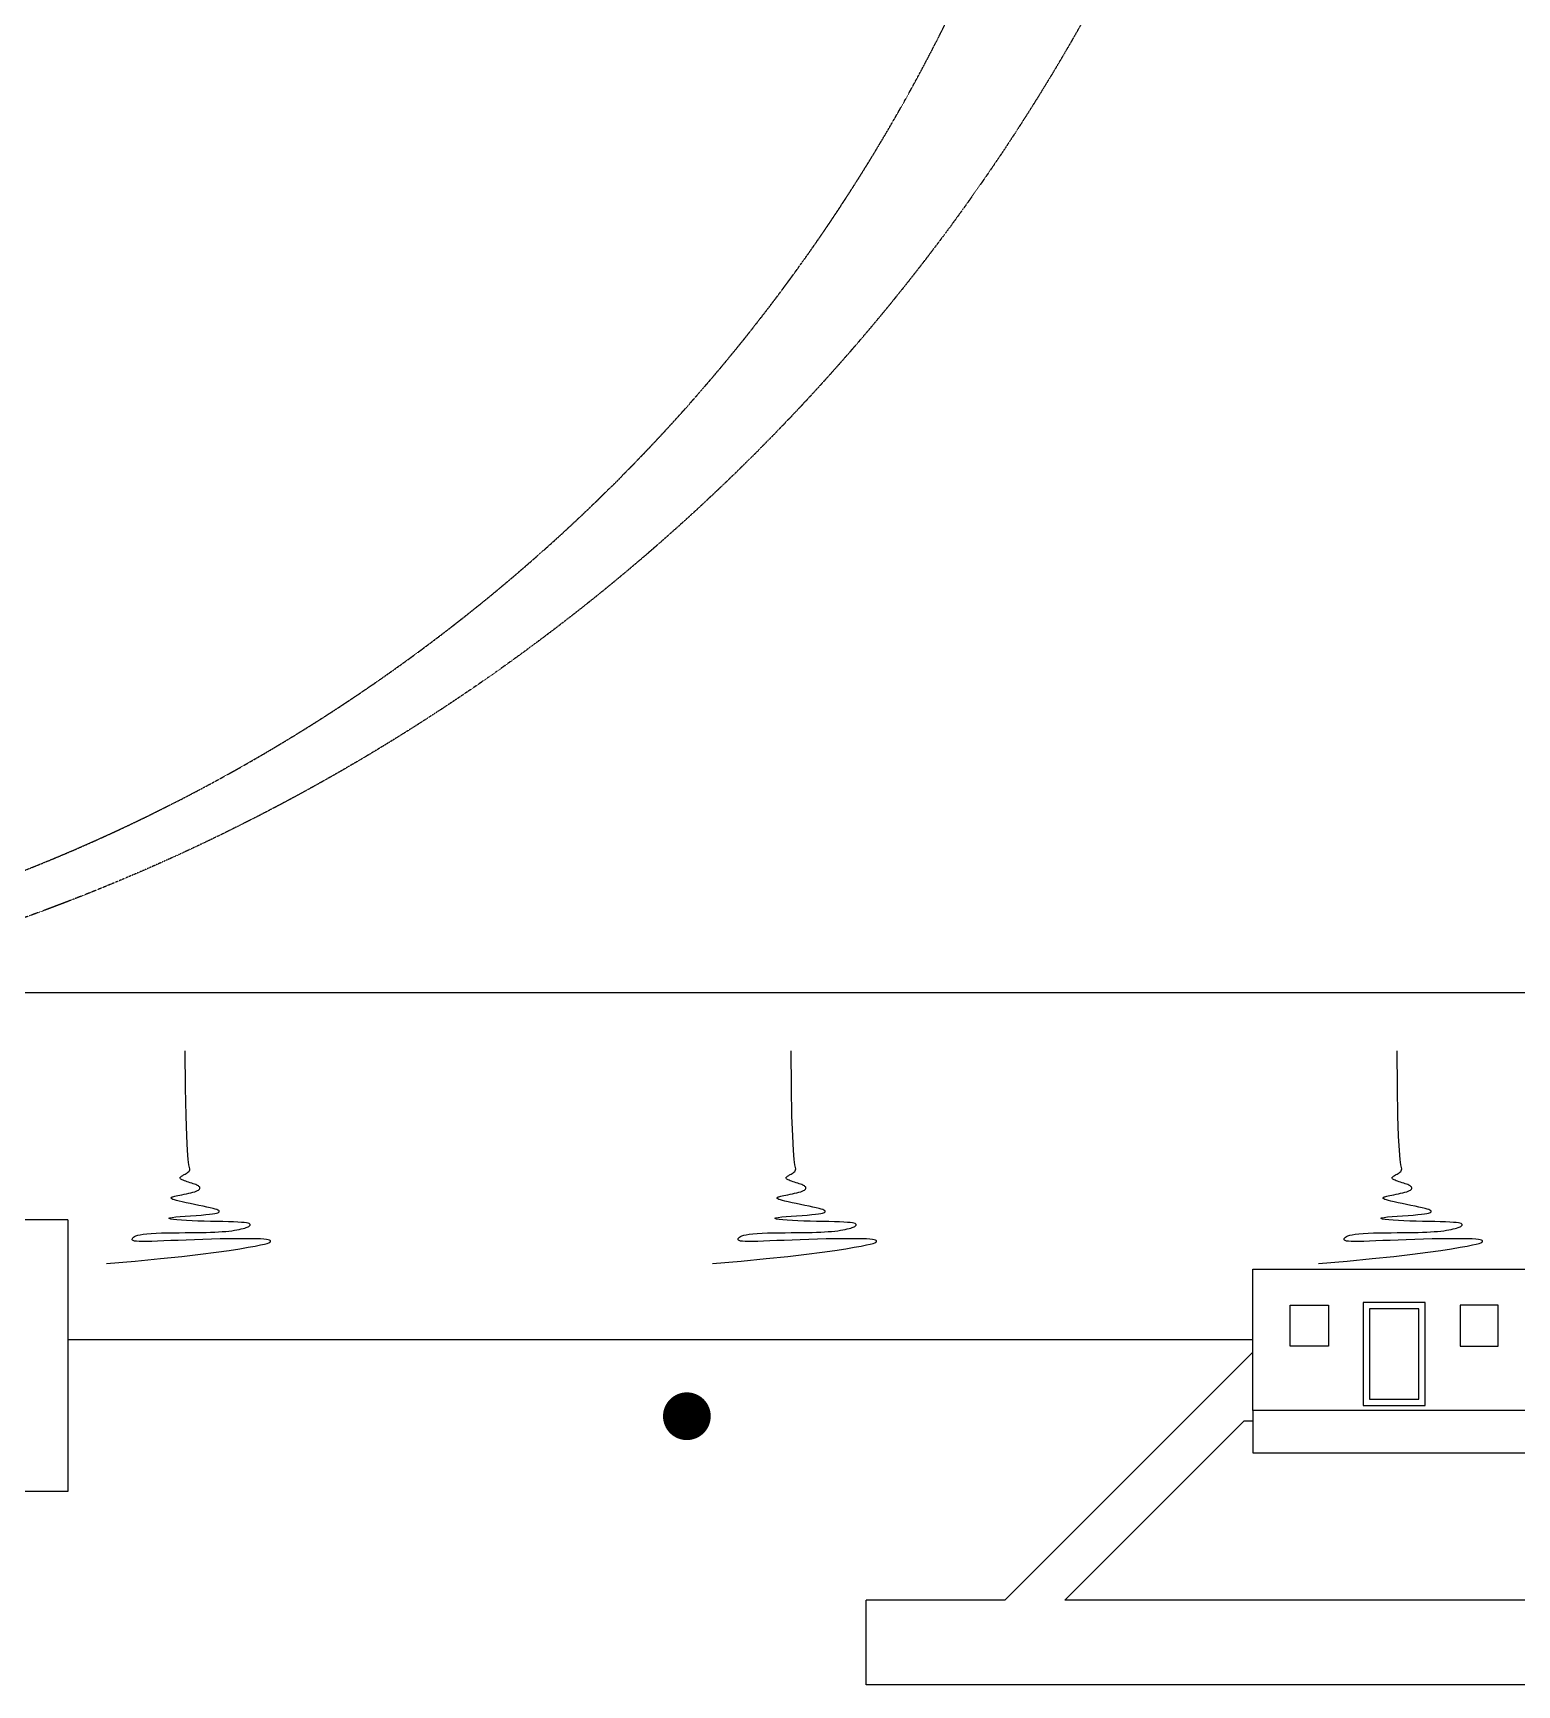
# Model space of a CAD drawing. Header units: inches. Extents: x 2621776591 to 2623670951, y 363331607 to 364354604.
# Drawn here: x 2622242236 to 2622294681, y 363519414 to 363577801 of the extents above; entities that cross this region are included whole.
import ezdxf

# ---------------------------------------------------------------- set-up
doc = ezdxf.new("R2010")
doc.units = ezdxf.units.IN
doc.header["$MEASUREMENT"] = 0
doc.linetypes.add('BORDERX2', pattern=[3.5, 1, -0.5, 1, -0.5, 0, -0.5])
doc.linetypes.add('HIDDEN', pattern=[0.375, 0.25, -0.125])
for name, color, linetype in [('BOLLARD', 1, 'Continuous'), ('BREAKWATER', 2, 'Continuous'), ('DIM', 8, 'Continuous'), ('PLAN', 2, 'Continuous'), ('WALL', 2, 'Continuous')]:
    doc.layers.add(name, color=color, linetype=linetype)
doc.layers.add('CRANE', color=7, linetype='Continuous', true_color=0x7f3f7f)

# ---------------------------------------------------------------- blocks, each defined once
blk = doc.blocks.new('BOLLARD')
at = {"layer": 'BOLLARD'}
for p, q in [((-430, 557.5), (580, 557.5)), ((-430, 557.5), (-430, -557.5)), ((580, 557.5), (580, -557.5)), ((-430, -557.5), (580, -557.5))]:
    blk.add_line(p, q, dxfattribs=at)
blk.add_circle((0, 0), 250, dxfattribs=at)
blk = doc.blocks.new('BOLLARD2')
at = {"layer": 'BOLLARD', "const_width": 0.84375}
blk.add_lwpolyline([(-0.421875, 0, 1), (0.421875, 0, 1)], format="xyb", close=True, dxfattribs=at)
blk = doc.blocks.new('A$C6b66f7a2')
at = {"layer": 'BOLLARD', "xscale": 1000, "yscale": 1000, "zscale": 1000}
blk.add_blockref('BOLLARD2', (2622265344, 363528912), dxfattribs=at)
at = {"layer": 'BOLLARD'}
blk.add_blockref('BOLLARD', (2622265344, 363528912), dxfattribs=at)

msp = doc.modelspace()

# ---------------------------------------------------------------- linework, layer by layer
at = {"layer": 'BREAKWATER'}
for p, q in [((2622236109.2, 363543885.5), (2622525258.1, 363543885.5)), ((2622285343.8, 363531613.8), (2622243464.7, 363531613.8))]:
    msp.add_line(p, q, dxfattribs=at)
for points in [[(2622244833.7, 363534305.2), (2622245849.8, 363534395.5), (2622246735.1, 363534481.6), (2622247499.3, 363534563), (2622248152.1, 363534639.3), (2622248703.3, 363534710), (2622249162.7, 363534774.6), (2622249539.9, 363534832.6), (2622249844.8, 363534883.6), (2622250086.5, 363534927.3), (2622250272.9, 363534964.3), (2622250411, 363534995.5), (2622250508.1, 363535021.9), (2622250571.5, 363535044.3), (2622250608.3, 363535063.5), (2622250625.8, 363535080.6), (2622250631.1, 363535096.4), (2622250629.6, 363535111.5), (2622250618.8, 363535126), (2622250594.2, 363535139.5), (2622250551.5, 363535151.9), (2622250486.3, 363535162.8), (2622250394.1, 363535172), (2622250270.5, 363535179.3), (2622250111.2, 363535184.4), (2622249913.5, 363535187.1), (2622249681.9, 363535187.5), (2622249422.8, 363535185.8), (2622249142.6, 363535182.1), (2622248847.6, 363535176.7), (2622248544.1, 363535169.6), (2622248238.5, 363535161), (2622247937.2, 363535151.1), (2622247645.8, 363535140.2), (2622247367.5, 363535128.7), (2622247104.6, 363535117.4), (2622246859.6, 363535106.9), (2622246635, 363535097.9), (2622246433.2, 363535090.9), (2622246256.6, 363535086.6), (2622246107.7, 363535085.7), (2622245988, 363535088.7), (2622245895.5, 363535095.3), (2622245827.2, 363535105.3), (2622245780.2, 363535118.2), (2622245751.5, 363535133.8), (2622245738.1, 363535151.6), (2622245737.1, 363535171.4), (2622245745.5, 363535192.8), (2622245761.3, 363535215.4), (2622245786, 363535238.6), (2622245822, 363535262), (2622245871.7, 363535284.9), (2622245937.7, 363535306.7), (2622246022.3, 363535327), (2622246128, 363535345), (2622246257.1, 363535360.4), (2622246411, 363535372.5), (2622246586, 363535381.9), (2622246777.4, 363535388.8), (2622246980.5, 363535393.8), (2622247190.4, 363535397.3), (2622247402.5, 363535399.8), (2622247612, 363535401.7), (2622247814.1, 363535403.5), (2622248005, 363535405.6), (2622248184.3, 363535408.3), (2622248352.4, 363535411.7), (2622248509.9, 363535416), (2622248657.4, 363535421.4), (2622248795.2, 363535428.1), (2622248924, 363535436.2), (2622249044.2, 363535446.1), (2622249156.2, 363535457.7), (2622249260.2, 363535470.8), (2622249356.1, 363535485.2), (2622249444.1, 363535500.5), (2622249524.1, 363535516.4), (2622249596.2, 363535532.7), (2622249660.3, 363535548.9), (2622249716.6, 363535564.9), (2622249765, 363535580.3), (2622249805.9, 363535595.3), (2622249839.6, 363535609.7), (2622249866.4, 363535623.9), (2622249886.5, 363535637.8), (2622249900.4, 363535651.5), (2622249908.3, 363535665.1), (2622249910.6, 363535678.8), (2622249906.9, 363535692.5), (2622249894.9, 363535706.1), (2622249871.3, 363535719.3), (2622249833.3, 363535732), (2622249777.6, 363535743.9), (2622249701.3, 363535754.9), (2622249601.2, 363535764.7), (2622249474.3, 363535773.1), (2622249319, 363535780), (2622249139.3, 363535785.7), (2622248940.6, 363535790.6), (2622248728.5, 363535795.3), (2622248508.3, 363535800.2), (2622248285.6, 363535805.6), (2622248065.8, 363535812), (2622247854.4, 363535819.9), (2622247656.7, 363535829.6), (2622247477.6, 363535840.9), (2622247322.1, 363535853.5), (2622247195, 363535867.2), (2622247101, 363535881.6), (2622247045, 363535896.5), (2622247031.9, 363535911.6), (2622247066.5, 363535926.6), (2622247151, 363535941.3), (2622247277.7, 363535955.7), (2622247436.2, 363535969.7), (2622247615.9, 363535983.6), (2622247806.6, 363535997.1), (2622247997.8, 363536010.6), (2622248179.1, 363536023.8), (2622248340.2, 363536037), (2622248472.9, 363536050.1), (2622248578.1, 363536063.2), (2622248659.1, 363536076.2), (2622248719.1, 363536089.2), (2622248761.3, 363536102.2), (2622248789, 363536115.2), (2622248805.4, 363536128.2), (2622248813.7, 363536141.3), (2622248816.2, 363536154.4), (2622248811.5, 363536168), (2622248797.3, 363536182.4), (2622248771.2, 363536198), (2622248731, 363536215.1), (2622248674.2, 363536234.1), (2622248598.5, 363536255.4), (2622248501.7, 363536279.4), (2622248382.8, 363536306.3), (2622248246.3, 363536335.4), (2622248098.3, 363536366), (2622247944.8, 363536397.4), (2622247791.7, 363536428.7), (2622247645.2, 363536459.1), (2622247511.1, 363536488), (2622247395.5, 363536514.4), (2622247302.9, 363536537.9), (2622247232.2, 363536558.5), (2622247180.7, 363536576.5), (2622247145.7, 363536592.3), (2622247124.6, 363536606), (2622247114.7, 363536618), (2622247113.5, 363536628.6), (2622247118.2, 363536638.1), (2622247126.8, 363536646.7), (2622247139.6, 363536654.8), (2622247157.6, 363536662.7), (2622247181.5, 363536670.7), (2622247212.2, 363536679.2), (2622247250.7, 363536688.5), (2622247297.9, 363536698.9), (2622247354.6, 363536710.8), (2622247421.1, 363536724.4), (2622247495.3, 363536739.5), (2622247574.5, 363536756), (2622247656, 363536773.4), (2622247737.1, 363536791.6), (2622247815.1, 363536810.3), (2622247887.3, 363536829.4), (2622247951, 363536848.4), (2622248004.1, 363536867.2), (2622248046.8, 363536885.8), (2622248079.9, 363536904), (2622248104.4, 363536922), (2622248121.1, 363536939.5), (2622248130.7, 363536956.7), (2622248134.3, 363536973.4), (2622248132.5, 363536989.7), (2622248126.2, 363537005.5), (2622248115.3, 363537021), (2622248099.6, 363537036.2), (2622248078.9, 363537051.4), (2622248053.2, 363537066.6), (2622248022.2, 363537082.1), (2622247985.7, 363537097.9), (2622247943.6, 363537114.1), (2622247896.1, 363537131), (2622247844.5, 363537148.3), (2622247790.4, 363537165.9), (2622247735.7, 363537183.5), (2622247681.9, 363537201.1), (2622247630.7, 363537218.3), (2622247583.9, 363537235.1), (2622247543.1, 363537251.2), (2622247509.7, 363537266.6), (2622247483.3, 363537281.1), (2622247463.4, 363537294.9), (2622247449.5, 363537308.2), (2622247440.8, 363537320.8), (2622247436.8, 363537332.9), (2622247436.9, 363537344.6), (2622247440.4, 363537355.9), (2622247447, 363537366.9), (2622247456.6, 363537377.9), (2622247469.2, 363537389), (2622247484.9, 363537400.5), (2622247503.9, 363537412.6), (2622247526.1, 363537425.6), (2622247551.8, 363537439.7), (2622247581, 363537455.1), (2622247613.4, 363537472), (2622247647.4, 363537490.8), (2622247681.1, 363537511.7), (2622247712.4, 363537534.9), (2622247739.3, 363537560.9), (2622247759.9, 363537589.7), (2622247772.3, 363537621.8), (2622247774.4, 363537657.4), (2622247765, 363537704), (2622247746.5, 363537798.3), (2622247722, 363537984.2), (2622247694.4, 363538305.7), (2622247667, 363538806.6), (2622247642.7, 363539530.8), (2622247624.7, 363540522.4), (2622247616.1, 363541825.1)], [(2622266250.2, 363534305.2), (2622267266.3, 363534395.5), (2622268151.6, 363534481.6), (2622268915.8, 363534563), (2622269568.7, 363534639.3), (2622270119.9, 363534710), (2622270579.2, 363534774.6), (2622270956.5, 363534832.6), (2622271261.3, 363534883.6), (2622271503.1, 363534927.3), (2622271689.4, 363534964.3), (2622271827.5, 363534995.5), (2622271924.7, 363535021.9), (2622271988, 363535044.3), (2622272024.8, 363535063.5), (2622272042.3, 363535080.6), (2622272047.6, 363535096.4), (2622272046.1, 363535111.5), (2622272035.3, 363535126), (2622272010.7, 363535139.5), (2622271968.1, 363535151.9), (2622271902.8, 363535162.8), (2622271810.6, 363535172), (2622271687.1, 363535179.3), (2622271527.7, 363535184.4), (2622271330, 363535187.1), (2622271098.4, 363535187.5), (2622270839.4, 363535185.8), (2622270559.1, 363535182.1), (2622270264.1, 363535176.7), (2622269960.7, 363535169.6), (2622269655.1, 363535161), (2622269353.7, 363535151.1), (2622269062.4, 363535140.2), (2622268784, 363535128.7), (2622268521.1, 363535117.4), (2622268276.1, 363535106.9), (2622268051.5, 363535097.9), (2622267849.7, 363535090.9), (2622267673.1, 363535086.6), (2622267524.2, 363535085.7), (2622267404.6, 363535088.7), (2622267312.1, 363535095.3), (2622267243.8, 363535105.3), (2622267196.7, 363535118.2), (2622267168, 363535133.8), (2622267154.6, 363535151.6), (2622267153.6, 363535171.4), (2622267162, 363535192.8), (2622267177.8, 363535215.4), (2622267202.5, 363535238.6), (2622267238.5, 363535262), (2622267288.3, 363535284.9), (2622267354.3, 363535306.7), (2622267438.9, 363535327), (2622267544.5, 363535345), (2622267673.6, 363535360.4), (2622267827.5, 363535372.5), (2622268002.5, 363535381.9), (2622268193.9, 363535388.8), (2622268397, 363535393.8), (2622268607, 363535397.3), (2622268819.1, 363535399.8), (2622269028.5, 363535401.7), (2622269230.7, 363535403.5), (2622269421.5, 363535405.6), (2622269600.8, 363535408.3), (2622269768.9, 363535411.7), (2622269926.5, 363535416), (2622270073.9, 363535421.4), (2622270211.7, 363535428.1), (2622270340.5, 363535436.2), (2622270460.7, 363535446.1), (2622270572.7, 363535457.7), (2622270676.7, 363535470.8), (2622270772.7, 363535485.2), (2622270860.6, 363535500.5), (2622270940.6, 363535516.4), (2622271012.7, 363535532.7), (2622271076.8, 363535548.9), (2622271133.1, 363535564.9), (2622271181.6, 363535580.3), (2622271222.5, 363535595.3), (2622271256.1, 363535609.7), (2622271282.9, 363535623.9), (2622271303.1, 363535637.8), (2622271316.9, 363535651.5), (2622271324.9, 363535665.1), (2622271327.1, 363535678.8), (2622271323.5, 363535692.5), (2622271311.4, 363535706.1), (2622271287.9, 363535719.3), (2622271249.8, 363535732), (2622271194.1, 363535743.9), (2622271117.8, 363535754.9), (2622271017.7, 363535764.7), (2622270890.9, 363535773.1), (2622270735.5, 363535780), (2622270555.8, 363535785.7), (2622270357.2, 363535790.6), (2622270145, 363535795.3), (2622269924.9, 363535800.2), (2622269702.1, 363535805.6), (2622269482.3, 363535812), (2622269270.9, 363535819.9), (2622269073.2, 363535829.6), (2622268894.2, 363535840.9), (2622268738.7, 363535853.5), (2622268611.5, 363535867.2), (2622268517.5, 363535881.6), (2622268461.5, 363535896.5), (2622268448.4, 363535911.6), (2622268483, 363535926.6), (2622268567.6, 363535941.3), (2622268694.3, 363535955.7), (2622268852.7, 363535969.7), (2622269032.4, 363535983.6), (2622269223.1, 363535997.1), (2622269414.3, 363536010.6), (2622269595.7, 363536023.8), (2622269756.7, 363536037), (2622269889.4, 363536050.1), (2622269994.6, 363536063.2), (2622270075.6, 363536076.2), (2622270135.6, 363536089.2), (2622270177.8, 363536102.2), (2622270205.5, 363536115.2), (2622270221.9, 363536128.2), (2622270230.2, 363536141.3), (2622270232.7, 363536154.4), (2622270228, 363536168), (2622270213.8, 363536182.4), (2622270187.7, 363536198), (2622270147.5, 363536215.1), (2622270090.7, 363536234.1), (2622270015.1, 363536255.4), (2622269918.3, 363536279.4), (2622269799.3, 363536306.3), (2622269662.8, 363536335.4), (2622269514.8, 363536366), (2622269361.3, 363536397.4), (2622269208.3, 363536428.7), (2622269061.7, 363536459.1), (2622268927.6, 363536488), (2622268812, 363536514.4), (2622268719.5, 363536537.9), (2622268648.7, 363536558.5), (2622268597.2, 363536576.5), (2622268562.2, 363536592.3), (2622268541.1, 363536606), (2622268531.3, 363536618), (2622268530, 363536628.6), (2622268534.7, 363536638.1), (2622268543.4, 363536646.7), (2622268556.2, 363536654.8), (2622268574.1, 363536662.7), (2622268598, 363536670.7), (2622268628.8, 363536679.2), (2622268667.3, 363536688.5), (2622268714.4, 363536698.9), (2622268771.1, 363536710.8), (2622268837.6, 363536724.4), (2622268911.8, 363536739.5), (2622268991, 363536756), (2622269072.6, 363536773.4), (2622269153.7, 363536791.6), (2622269231.7, 363536810.3), (2622269303.9, 363536829.4), (2622269367.6, 363536848.4), (2622269420.6, 363536867.2), (2622269463.3, 363536885.8), (2622269496.4, 363536904), (2622269520.9, 363536922), (2622269537.6, 363536939.5), (2622269547.3, 363536956.7), (2622269550.8, 363536973.4), (2622269549.1, 363536989.7), (2622269542.7, 363537005.5), (2622269531.8, 363537021), (2622269516.1, 363537036.2), (2622269495.5, 363537051.4), (2622269469.7, 363537066.6), (2622269438.7, 363537082.1), (2622269402.2, 363537097.9), (2622269360.2, 363537114.1), (2622269312.6, 363537131), (2622269261, 363537148.3), (2622269207, 363537165.9), (2622269152.2, 363537183.5), (2622269098.4, 363537201.1), (2622269047.3, 363537218.3), (2622269000.5, 363537235.1), (2622268959.7, 363537251.2), (2622268926.2, 363537266.6), (2622268899.8, 363537281.1), (2622268880, 363537294.9), (2622268866, 363537308.2), (2622268857.3, 363537320.8), (2622268853.3, 363537332.9), (2622268853.4, 363537344.6), (2622268857, 363537355.9), (2622268863.6, 363537366.9), (2622268873.1, 363537377.9), (2622268885.7, 363537389), (2622268901.4, 363537400.5), (2622268920.4, 363537412.6), (2622268942.7, 363537425.6), (2622268968.4, 363537439.7), (2622268997.5, 363537455.1), (2622269030, 363537472), (2622269064, 363537490.8), (2622269097.6, 363537511.7), (2622269128.9, 363537534.9), (2622269155.8, 363537560.9), (2622269176.5, 363537589.7), (2622269188.8, 363537621.8), (2622269190.9, 363537657.4), (2622269181.6, 363537704), (2622269163.1, 363537798.3), (2622269138.5, 363537984.2), (2622269111, 363538305.7), (2622269083.5, 363538806.6), (2622269059.3, 363539530.8), (2622269041.3, 363540522.4), (2622269032.7, 363541825.1)], [(2622287666.7, 363534305.2), (2622288682.9, 363534395.5), (2622289568.2, 363534481.6), (2622290332.4, 363534563), (2622290985.2, 363534639.3), (2622291536.4, 363534710), (2622291995.8, 363534774.6), (2622292373, 363534832.6), (2622292677.8, 363534883.6), (2622292919.6, 363534927.3), (2622293105.9, 363534964.3), (2622293244.1, 363534995.5), (2622293341.2, 363535021.9), (2622293404.6, 363535044.3), (2622293441.4, 363535063.5), (2622293458.8, 363535080.6), (2622293464.2, 363535096.4), (2622293462.6, 363535111.5), (2622293451.8, 363535126), (2622293427.3, 363535139.5), (2622293384.6, 363535151.9), (2622293319.4, 363535162.8), (2622293227.2, 363535172), (2622293103.6, 363535179.3), (2622292944.3, 363535184.4), (2622292746.5, 363535187.1), (2622292515, 363535187.5), (2622292255.9, 363535185.8), (2622291975.7, 363535182.1), (2622291680.7, 363535176.7), (2622291377.2, 363535169.6), (2622291071.6, 363535161), (2622290770.3, 363535151.1), (2622290478.9, 363535140.2), (2622290200.5, 363535128.7), (2622289937.6, 363535117.4), (2622289692.7, 363535106.9), (2622289468, 363535097.9), (2622289266.2, 363535090.9), (2622289089.7, 363535086.6), (2622288940.8, 363535085.7), (2622288821.1, 363535088.7), (2622288728.6, 363535095.3), (2622288660.3, 363535105.3), (2622288613.3, 363535118.2), (2622288584.5, 363535133.8), (2622288571.1, 363535151.6), (2622288570.1, 363535171.4), (2622288578.6, 363535192.8), (2622288594.3, 363535215.4), (2622288619, 363535238.6), (2622288655, 363535262), (2622288704.8, 363535284.9), (2622288770.8, 363535306.7), (2622288855.4, 363535327), (2622288961, 363535345), (2622289090.2, 363535360.4), (2622289244, 363535372.5), (2622289419, 363535381.9), (2622289610.5, 363535388.8), (2622289813.5, 363535393.8), (2622290023.5, 363535397.3), (2622290235.6, 363535399.8), (2622290445.1, 363535401.7), (2622290647.2, 363535403.5), (2622290838.1, 363535405.6), (2622291017.3, 363535408.3), (2622291185.5, 363535411.7), (2622291343, 363535416), (2622291490.4, 363535421.4), (2622291628.3, 363535428.1), (2622291757, 363535436.2), (2622291877.2, 363535446.1), (2622291989.3, 363535457.7), (2622292093.2, 363535470.8), (2622292189.2, 363535485.2), (2622292277.2, 363535500.5), (2622292357.2, 363535516.4), (2622292429.2, 363535532.7), (2622292493.4, 363535548.9), (2622292549.6, 363535564.9), (2622292598.1, 363535580.3), (2622292639, 363535595.3), (2622292672.7, 363535609.7), (2622292699.4, 363535623.9), (2622292719.6, 363535637.8), (2622292733.5, 363535651.5), (2622292741.4, 363535665.1), (2622292743.6, 363535678.8), (2622292740, 363535692.5), (2622292727.9, 363535706.1), (2622292704.4, 363535719.3), (2622292666.3, 363535732), (2622292610.7, 363535743.9), (2622292534.3, 363535754.9), (2622292434.3, 363535764.7), (2622292307.4, 363535773.1), (2622292152.1, 363535780), (2622291972.4, 363535785.7), (2622291773.7, 363535790.6), (2622291561.6, 363535795.3), (2622291341.4, 363535800.2), (2622291118.7, 363535805.6), (2622290898.9, 363535812), (2622290687.4, 363535819.9), (2622290489.7, 363535829.6), (2622290310.7, 363535840.9), (2622290155.2, 363535853.5), (2622290028, 363535867.2), (2622289934, 363535881.6), (2622289878.1, 363535896.5), (2622289865, 363535911.6), (2622289899.5, 363535926.6), (2622289984.1, 363535941.3), (2622290110.8, 363535955.7), (2622290269.2, 363535969.7), (2622290449, 363535983.6), (2622290639.7, 363535997.1), (2622290830.9, 363536010.6), (2622291012.2, 363536023.8), (2622291173.3, 363536037), (2622291305.9, 363536050.1), (2622291411.1, 363536063.2), (2622291492.1, 363536076.2), (2622291552.1, 363536089.2), (2622291594.4, 363536102.2), (2622291622.1, 363536115.2), (2622291638.4, 363536128.2), (2622291646.7, 363536141.3), (2622291649.2, 363536154.4), (2622291644.5, 363536168), (2622291630.3, 363536182.4), (2622291604.3, 363536198), (2622291564, 363536215.1), (2622291507.2, 363536234.1), (2622291431.6, 363536255.4), (2622291334.8, 363536279.4), (2622291215.8, 363536306.3), (2622291079.4, 363536335.4), (2622290931.4, 363536366), (2622290777.9, 363536397.4), (2622290624.8, 363536428.7), (2622290478.3, 363536459.1), (2622290344.2, 363536488), (2622290228.6, 363536514.4), (2622290136, 363536537.9), (2622290065.3, 363536558.5), (2622290013.7, 363536576.5), (2622289978.7, 363536592.3), (2622289957.6, 363536606), (2622289947.8, 363536618), (2622289946.5, 363536628.6), (2622289951.3, 363536638.1), (2622289959.9, 363536646.7), (2622289972.7, 363536654.8), (2622289990.6, 363536662.7), (2622290014.5, 363536670.7), (2622290045.3, 363536679.2), (2622290083.8, 363536688.5), (2622290131, 363536698.9), (2622290187.7, 363536710.8), (2622290254.2, 363536724.4), (2622290328.4, 363536739.5), (2622290407.6, 363536756), (2622290489.1, 363536773.4), (2622290570.2, 363536791.6), (2622290648.2, 363536810.3), (2622290720.4, 363536829.4), (2622290784.1, 363536848.4), (2622290837.1, 363536867.2), (2622290879.8, 363536885.8), (2622290913, 363536904), (2622290937.5, 363536922), (2622290954.1, 363536939.5), (2622290963.8, 363536956.7), (2622290967.4, 363536973.4), (2622290965.6, 363536989.7), (2622290959.3, 363537005.5), (2622290948.3, 363537021), (2622290932.6, 363537036.2), (2622290912, 363537051.4), (2622290886.2, 363537066.6), (2622290855.2, 363537082.1), (2622290818.8, 363537097.9), (2622290776.7, 363537114.1), (2622290729.2, 363537131), (2622290677.5, 363537148.3), (2622290623.5, 363537165.9), (2622290568.8, 363537183.5), (2622290515, 363537201.1), (2622290463.8, 363537218.3), (2622290417, 363537235.1), (2622290376.2, 363537251.2), (2622290342.8, 363537266.6), (2622290316.4, 363537281.1), (2622290296.5, 363537294.9), (2622290282.5, 363537308.2), (2622290273.8, 363537320.8), (2622290269.9, 363537332.9), (2622290269.9, 363537344.6), (2622290273.5, 363537355.9), (2622290280.1, 363537366.9), (2622290289.6, 363537377.9), (2622290302.2, 363537389), (2622290318, 363537400.5), (2622290336.9, 363537412.6), (2622290359.2, 363537425.6), (2622290384.9, 363537439.7), (2622290414.1, 363537455.1), (2622290446.5, 363537472), (2622290480.5, 363537490.8), (2622290514.1, 363537511.7), (2622290545.4, 363537534.9), (2622290572.4, 363537560.9), (2622290593, 363537589.7), (2622290605.4, 363537621.8), (2622290607.4, 363537657.4), (2622290598.1, 363537704), (2622290579.6, 363537798.3), (2622290555, 363537984.2), (2622290527.5, 363538305.7), (2622290500.1, 363538806.6), (2622290475.8, 363539530.8), (2622290457.8, 363540522.4), (2622290449.2, 363541825.1)]]:
    msp.add_lwpolyline(points, dxfattribs=at)
at = {"layer": 'CRANE', "color": 82, "linetype": 'BORDERX2', "true_color": 0x33cc00}
msp.add_circle((2622218250.9, 363612427.4, 0), 70000, dxfattribs=at)
at = {"layer": 'CRANE', "color": 82, "linetype": 'HIDDEN', "ltscale": 3, "true_color": 0x33cc00}
msp.add_arc((2622219242.8, 363605546.1, 0), 61666.4, 187.186938, 7.186938, dxfattribs=at)
at = {"layer": 'PLAN'}
for p, q in [((2622285343.8, 363534113.8), (2622295343.8, 363534113.8)), ((2622285343.8, 363529113.8), (2622285343.8, 363534113.8)), ((2622289248.8, 363532933.8), (2622289248.8, 363529293.8)), ((2622291438.8, 363532933.8), (2622289248.8, 363532933.8)), ((2622291438.8, 363529293.8), (2622291438.8, 363532933.8)), ((2622286668.8, 363531388.8), (2622286668.8, 363532838.8)), ((2622286668.8, 363532838.8), (2622288018.8, 363532838.8)), ((2622288018.8, 363532838.8), (2622288018.8, 363531388.8)), ((2622291218.8, 363532713.8), (2622289468.8, 363532713.8)), ((2622289468.8, 363532713.8), (2622289468.8, 363529513.8)), ((2622291218.8, 363529513.8), (2622291218.8, 363532713.8)), ((2622294018.8, 363532838.8), (2622292668.8, 363532838.8)), ((2622292668.8, 363532838.8), (2622292668.8, 363531388.8)), ((2622294018.8, 363531388.8), (2622294018.8, 363532838.8)), ((2622288018.8, 363531388.8), (2622286668.8, 363531388.8)), ((2622292668.8, 363531388.8), (2622294018.8, 363531388.8)), ((2622285343.8, 363531174.4), (2622276583.2, 363522413.8)), ((2622289468.8, 363529513.8), (2622291218.8, 363529513.8)), ((2622295343.8, 363529113.8), (2622285343.8, 363529113.8)), ((2622285343.8, 363529113.8), (2622285343.8, 363527613.8)), ((2622289248.8, 363529293.8), (2622291438.8, 363529293.8)), ((2622278704.5, 363522413.8), (2622285043.8, 363528753.1)), ((2622285043.8, 363528753.1), (2622285343.8, 363528753.1)), ((2622285343.8, 363527613.8), (2622295343.8, 363527613.8)), ((2622276583.2, 363522413.8), (2622271683.2, 363522413.8)), ((2622271683.2, 363519413.8), (2622271683.2, 363522413.8)), ((2622301983.2, 363522413.8), (2622278704.5, 363522413.8)), ((2622309004.5, 363519413.8), (2622271683.2, 363519413.8))]:
    msp.add_line(p, q, dxfattribs=at)
at = {"layer": 'WALL'}
for p, q in [((2622243464.7, 363535856.8), (2622241464.7, 363535856.8)), ((2622243464.7, 363535856.8), (2622243464.7, 363526256.8)), ((2622243464.7, 363526256.8), (2622240264.7, 363526256.8))]:
    msp.add_line(p, q, dxfattribs=at)

# ---------------------------------------------------------------- block references
at = {"layer": 'DIM'}
msp.add_blockref('A$C6b66f7a2', (0, 0), dxfattribs=at)

doc.saveas('drawing.dxf')
